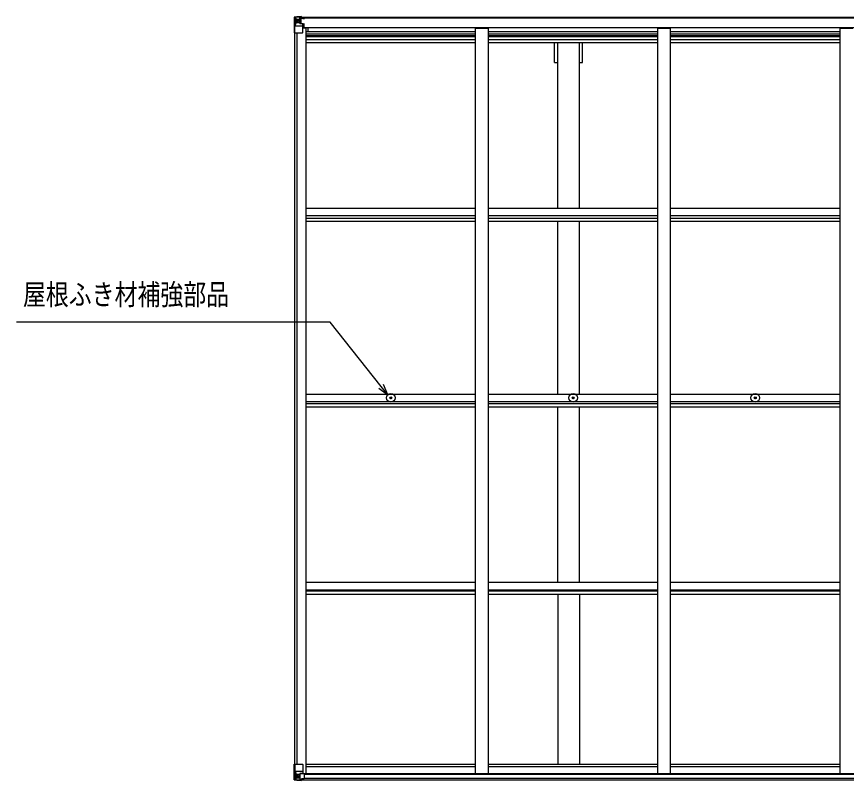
# Model space of a CAD drawing. Units: millimetres, scale not verified. Extents: x -10512 to 10512, y -7425 to 7425.
# Drawn here: x -4219 to -958, y 844 to 3846 of the extents above; entities that cross this region are included whole.
import ezdxf
from ezdxf.enums import TextEntityAlignment as Align

# ---------------------------------------------------------------- set-up
doc = ezdxf.new("R2010")
doc.units = ezdxf.units.MM
doc.header["$LTSCALE"] = 40
for name, color, linetype in [('0-4_YKK_13', 4, 'Continuous'), ('0-5_YKK_A1', 4, 'Continuous'), ('0-6_YKK_D', 6, 'Continuous')]:
    doc.layers.add(name, color=color, linetype=linetype)
doc.styles.add('ＭＳ ゴシック', font='')
doc.styles.get('ＭＳ ゴシック').set_extended_font_data('MS Gothic')

msp = doc.modelspace()

# ---------------------------------------------------------------- linework, layer by layer
at = {"layer": '0-4_YKK_13'}
for p, q in [((-3128.45, 3843.52), (-3128.45, 3843.48)), ((-3127.51, 3844.52), (-3127.51, 3844.52)), ((-3127.51, 3844.48), (-3127.51, 3844.52)), ((-3118.54, 3844.91), (-3126.46, 3844.44)), ((-3125.61, 3843.47), (-3125.61, 3843.4)), ((-3125.61, 3782.81), (-3125.61, 3843.4)), ((-3125.06, 3809.69), (-3120.92, 3821.78)), ((-3121.64, 3840.02), (-3124.37, 3843.69)), ((-3120.78, 3836.51), (-3118.45, 3836.57)), ((-3120.78, 3823.04), (-3120.78, 3836.51)), ((-3118.45, 3823.01), (-3120.78, 3823.04)), ((-3106.45, 3845.7), (-3118.45, 3844.91)), ((-3118.45, 3836.57), (-3106.45, 3836.57)), ((-3118.45, 3823.01), (-3106.45, 3823.01)), ((-3118.45, 3823.01), (-3118.45, 3823.01)), ((-3112.97, 3829.37), (-3112.97, 3828.41)), ((-3107.45, 3836.57), (-3106.45, 3836.57)), ((-3099.95, 3846.21), (-3106.45, 3845.81)), ((-3106.45, 3819.71), (-3106.45, 3845.81)), ((-3106.45, 3844.93), (-3099.95, 3845.33)), ((-3104.95, 3840.1), (-3106.45, 3840.1)), ((-3104.95, 3836.57), (-3106.45, 3836.57)), ((-3104.95, 3823.01), (-3106.45, 3823.01)), ((-3105.62, 3819.46), (-3095.28, 3817.8)), ((-3105.62, 3818.82), (-3105.62, 3819.46)), ((-3095.28, 3817.17), (-3105.62, 3818.82)), ((-3099.95, 3844.4), (-3104.95, 3844.31)), ((-3104.45, 3839.75), (-3104.95, 3839.75)), ((-3100.95, 3834.81), (-3104.95, 3834.81)), ((-3100.95, 3826.61), (-3104.95, 3826.61)), ((-3104.84, 3838.44), (-3100.95, 3838.44)), ((-3104.46, 3838.65), (-3104.46, 3838.82)), ((-3104.46, 3838.82), (-3104.45, 3838.82)), ((-3104.45, 3840.77), (-3104.45, 3838.82)), ((-3096.45, 3840.77), (-3104.45, 3840.77)), ((-3096.45, 3840.75), (-3104.45, 3840.75)), ((-3094.45, 3838.9), (-3104.45, 3838.82)), ((-3100.95, 3818.71), (-3100.95, 3838.68)), ((-3099.95, 3845.33), (-3099.95, 3846.21)), ((-3099.95, 3844.81), (-3099.95, 3845.33)), ((-3099.95, 3844.81), (-3099.95, 3844.4)), ((-3099.95, 3844.4), (-3099.95, 3843.58)), ((-3095.28, 3817.8), (-3095.28, 3817.17)), ((-3095, 3817.73), (-3090.95, 3817.69)), ((-3094.95, 3844.01), (-3094.95, 3843.58)), ((-3094.65, 3844.01), (-3094.95, 3844.01)), ((-3094.65, 3844.01), (-3092.96, 3843.58)), ((-3094.45, 3840.51), (-3089.45, 3840.51)), ((-3094.45, 3838.9), (-3094.45, 3840.51)), ((-3094.45, 3783.81), (-3094.45, 3816.91)), ((-3089.95, 3817.68), (-3090.95, 3817.69)), ((-3090.95, 3815.96), (-3089.95, 3815.96)), ((-3089.95, 3801.89), (-3089.95, 3817.68)), ((-3089.45, 3841.52), (-3089.45, 3840.51)), ((-3089.45, 3840.51), (-3088.45, 3840.51)), ((-3088.45, 3840.51), (-3088.45, 3841.52)), ((-3088.45, 3840.51), (-3088.45, 3838.95)), ((-3088.45, 3838.83), (-3088.45, 3838.95)), ((-3125.61, 3782.81), (-3095.45, 3782.81)), ((-3125.06, 3809.69), (-3118.45, 3809.48)), ((-3118.45, 3809.48), (-3094.45, 3809.48)), ((-3089.95, 3805.81), (-3094.45, 3805.81)), ((-3073.95, 3801.89), (-3094.45, 3801.89)), ((-2750.7, 2348.06), (-2749.59, 2348.08)), ((-2749.59, 2348.08), (-2749.07, 2348.18)), ((-2748.97, 2348.7), (-2749.07, 2348.18)), ((-2748.95, 2349.81), (-2748.97, 2348.7)), ((-2747.95, 2349.81), (-2747.93, 2348.7)), ((-2747.93, 2348.7), (-2747.83, 2348.18)), ((-2747.31, 2348.08), (-2747.83, 2348.18)), ((-2746.21, 2348.06), (-2747.31, 2348.08)), ((-2034.7, 2348.06), (-2033.59, 2348.08)), ((-2033.59, 2348.08), (-2033.07, 2348.18)), ((-2032.97, 2348.7), (-2033.07, 2348.18)), ((-2032.95, 2349.81), (-2032.97, 2348.7)), ((-2031.95, 2349.81), (-2031.93, 2348.7)), ((-2031.93, 2348.7), (-2031.83, 2348.18)), ((-2031.31, 2348.08), (-2031.83, 2348.18)), ((-2030.21, 2348.06), (-2031.31, 2348.08)), ((-1318.7, 2348.06), (-1317.59, 2348.08)), ((-1317.59, 2348.08), (-1317.07, 2348.18)), ((-1316.97, 2348.7), (-1317.07, 2348.18)), ((-1316.95, 2349.81), (-1316.97, 2348.7)), ((-1315.95, 2349.81), (-1315.93, 2348.7)), ((-1315.93, 2348.7), (-1315.83, 2348.18)), ((-1315.31, 2348.08), (-1315.83, 2348.18)), ((-1314.21, 2348.06), (-1315.31, 2348.08)), ((-2750.7, 2347.06), (-2749.59, 2347.04)), ((-2749.59, 2347.04), (-2749.07, 2346.94)), ((-2748.97, 2346.42), (-2749.07, 2346.94)), ((-2748.95, 2345.32), (-2748.97, 2346.42)), ((-2747.95, 2345.32), (-2747.93, 2346.42)), ((-2747.93, 2346.42), (-2747.83, 2346.94)), ((-2747.31, 2347.04), (-2747.83, 2346.94)), ((-2746.21, 2347.06), (-2747.31, 2347.04)), ((-2034.7, 2347.06), (-2033.59, 2347.04)), ((-2033.59, 2347.04), (-2033.07, 2346.94)), ((-2032.97, 2346.42), (-2033.07, 2346.94)), ((-2032.95, 2345.32), (-2032.97, 2346.42)), ((-2031.95, 2345.32), (-2031.93, 2346.42)), ((-2031.93, 2346.42), (-2031.83, 2346.94)), ((-2031.31, 2347.04), (-2031.83, 2346.94)), ((-2030.21, 2347.06), (-2031.31, 2347.04)), ((-1318.7, 2347.06), (-1317.59, 2347.04)), ((-1317.59, 2347.04), (-1317.07, 2346.94)), ((-1316.97, 2346.42), (-1317.07, 2346.94)), ((-1316.95, 2345.32), (-1316.97, 2346.42)), ((-1315.95, 2345.32), (-1315.93, 2346.42)), ((-1315.93, 2346.42), (-1315.83, 2346.94)), ((-1315.31, 2347.04), (-1315.83, 2346.94)), ((-1314.21, 2347.06), (-1315.31, 2347.04)), ((-3128.45, 907.71), (-3095.45, 907.71)), ((-3128.45, 847.01), (-3128.45, 907.71)), ((-3125.61, 907.71), (-3125.61, 847.13)), ((-3125.06, 880.83), (-3118.45, 881.05)), ((-3125.06, 880.83), (-3120.92, 868.75)), ((-3118.45, 881.05), (-3094.45, 881.05)), ((-3094.45, 906.71), (-3094.45, 873.62)), ((-3121.64, 850.51), (-3124.37, 846.84)), ((-3118.45, 867.52), (-3120.78, 867.48)), ((-3120.78, 867.48), (-3120.78, 854.01)), ((-3120.78, 854.01), (-3118.45, 853.95)), ((-3118.45, 867.52), (-3118.45, 867.51)), ((-3106.45, 867.51), (-3118.45, 867.51)), ((-3118.45, 853.96), (-3106.45, 853.96)), ((-3113.93, 861.15), (-3113.93, 862.11)), ((-3106.45, 871.5), (-3099.95, 871.5)), ((-3106.45, 871.5), (-3106.45, 844.71)), ((-3095.28, 873.36), (-3105.62, 871.7)), ((-3105.62, 871.7), (-3105.62, 871.5)), ((-3102.93, 871.5), (-3095.28, 872.72)), ((-3099.95, 871.5), (-3090.95, 871.47)), ((-3099.95, 844.32), (-3099.95, 850.26)), ((-3090.95, 849.69), (-3099.95, 849.63)), ((-3095.28, 872.72), (-3095.28, 873.36)), ((-3089.95, 870.56), (-3089.95, 850.4)), ((-3127.51, 846.05), (-3127.51, 846)), ((-3118.54, 845.62), (-3126.46, 846.09)), ((-3125.61, 847.06), (-3125.61, 847.13)), ((-3106.45, 844.83), (-3118.45, 845.61))]:
    msp.add_line(p, q, dxfattribs=at)
for points in [[(-3128.45, 3843.48), (-3128.45, 3782.81), (-3125.61, 3782.81)], [(-3127.51, 3844.52), (-3118.45, 3845.08), (-3106.45, 3845.81)], [(-3114.89, 3830.33), (-3115.85, 3830.33), (-3115.85, 3831.29), (-3114.89, 3831.29)], [(-3113.93, 3832.25), (-3113.93, 3833.21), (-3112.97, 3833.21), (-3112.97, 3832.25)], [(-3112.97, 3828.41), (-3113.93, 3828.41), (-3113.93, 3829.37)], [(-3112.01, 3831.29), (-3111.05, 3831.29), (-3111.05, 3830.33), (-3112.01, 3830.33)], [(-3099.95, 3844.81), (-3104.95, 3844.81), (-3104.95, 3819.35)], [(-3089.45, 3838.78), (-3104.45, 3838.65), (-3104.46, 3838.65)], [(-3104.45, 3839.75), (-3096.45, 3839.75), (-3096.45, 3841.52)], [(-3094.45, 3838.9), (-3094.45, 3838.89), (-3088.45, 3838.95)], [(-3090.95, 3817.69), (-3090.95, 3815.96), (-3094.45, 3815.94)], [(-3114.89, 859.23), (-3115.85, 859.23), (-3115.85, 860.19), (-3114.89, 860.19)], [(-3113.93, 862.11), (-3112.97, 862.11), (-3112.97, 861.15)], [(-3112.97, 858.27), (-3112.97, 857.31), (-3113.93, 857.31), (-3113.93, 858.27)], [(-3112.01, 860.19), (-3111.05, 860.19), (-3111.05, 859.23), (-3112.01, 859.23)], [(-3089.95, 850.4), (-3089.96, 850.3), (-3099.95, 850.26)], [(-3127.51, 846), (-3118.45, 845.45), (-3099.95, 844.32)]]:
    msp.add_lwpolyline(points, dxfattribs=at)
for centre, radius in [((-3113.45, 3830.81), 5.3), ((-2748.45, 2347.56), 17), ((-2748.45, 2347.56), 4), ((-2032.45, 2347.56), 17), ((-2032.45, 2347.56), 4), ((-1316.45, 2347.56), 17), ((-1316.45, 2347.56), 4), ((-3113.45, 859.71), 5.3)]:
    msp.add_circle(centre, radius, dxfattribs=at)
for centre, radius, start, end in [((-3127.45, 3843.53), 1, 93.50017, 180.00079), ((-3127.45, 3843.52), 0.999, 93.4424, 179.95083), ((-3127.45, 3843.48), 0.999, 93.4424, 179.95083), ((-3126.3, 3857.13), 12.7, 269.24466, 275.10311), ((-3124.32, 3843.52), 1.28, 131.17831, 182.45895), ((-3114.89, 3832.25), 0.96, 270, 0), ((-3114.89, 3829.37), 0.96, 0, 90), ((-3112.01, 3832.25), 0.96, 180, 270), ((-3112.01, 3829.37), 0.96, 90, 180), ((-3105.51, 3820.39), 0.937, 182.32209, 263.26766), ((-3105.51, 3819.75), 0.937, 182.32209, 263.26766), ((-3104.45, 3841.27), 0.5, 179.99802, 269.99691), ((-3104.45, 3841.25), 0.5, 180.00109, 270.00109), ((-3104.45, 3838.32), 0.5, 90.52895, 180.04464), ((-3104.44, 3838.14), 0.513, 91.88028, 181.04707), ((-3095.39, 3816.87), 0.937, 2.32209, 83.26766), ((-3095.39, 3816.24), 0.937, 2.32209, 83.26766), ((-3089.31, 3846.47), 7.69, 268.96999, 276.43426), ((-3095.45, 3783.81), 1, 270, 0), ((-2748.45, 2347.56), 2.3, 167.44414, 192.55586), ((-2748.45, 2347.56), 2.3, 77.44414, 102.55586), ((-2748.45, 2347.56), 2.3, 347.44414, 12.55586), ((-2032.45, 2347.56), 2.3, 167.44414, 192.55586), ((-2032.45, 2347.56), 2.3, 77.44414, 102.55586), ((-2032.45, 2347.56), 2.3, 347.44414, 12.55586), ((-1316.45, 2347.56), 2.3, 167.44414, 192.55586), ((-1316.45, 2347.56), 2.3, 77.44414, 102.55586), ((-1316.45, 2347.56), 2.3, 347.44414, 12.55586), ((-2748.45, 2347.56), 2.3, 257.44414, 282.55586), ((-2032.45, 2347.56), 2.3, 257.44414, 282.55586), ((-1316.45, 2347.56), 2.3, 257.44414, 282.55586), ((-3095.45, 906.71), 1, 0, 90), ((-3114.89, 861.15), 0.96, 270, 0), ((-3114.89, 858.27), 0.96, 0, 90), ((-3112.01, 861.15), 0.96, 180, 270), ((-3112.01, 858.27), 0.96, 90, 180), ((-3105.51, 870.77), 0.937, 96.73234, 129.06602), ((-3095.39, 874.29), 0.937, 276.73234, 357.67791), ((-3095.39, 873.65), 0.937, 276.73234, 357.67791), ((-3127.45, 847.04), 0.999, 180.04917, 266.5576), ((-3127.45, 847.01), 0.999, 180.04917, 266.5576), ((-3127.45, 847), 1, 179.99921, 266.49983), ((-3126.3, 833.4), 12.7, 84.89689, 90.75534), ((-3124.32, 847.01), 1.28, 177.54105, 228.82169)]:
    msp.add_arc(centre, radius, start, end, dxfattribs=at)
for centre, major_axis, ratio, start_param, end_param in [((-2926.51, 3856.83), (201, 12.36), 0.060933, 3.1373463, 3.1378449), ((-3125.51, 3844.6), (2, 0.12), 0.060933, 3.1378449, 4.2119296), ((-3125.32, 3841.5), (-0.02, 3), 0.466854, 5.5234897, 6.1575023), ((-3123.65, 3836.43), (0.03, 5), 0.573921, 4.7320603, 5.5159136), ((-3122.19, 3823.06), (0, 3), 0.468246, 4.2703918, 4.7058971), ((-3200.2, 3836.57), (81.75, 0), 0.061163, 0, 0.0007725), ((-3124.34, 3812.04), (0.85, 2.32), 0.403757, 2.3087461, 3.2744049), ((-3124.34, 878.49), (0.85, -2.32), 0.403757, 3.0087805, 3.9744392), ((-3123.65, 854.09), (0.03, -5), 0.573921, 0.7672717, 1.551125), ((-3122.19, 867.46), (0, -3), 0.468246, 1.5772882, 2.0127935), ((-3200.2, 853.96), (81.75, 0), 0.061163, 6.2824128, 6.2831853), ((-3090.95, 870.56), (1, -0.021), 0.906239, 0.0187047, 1.589501), ((-3090.95, 850.4), (1, 0.012), 0.707053, 4.7036637, 6.124411), ((-3125.51, 845.92), (2, -0.12), 0.060933, 2.0712557, 3.1453404), ((-2926.51, 833.69), (201, -12.36), 0.060933, 3.1453404, 3.145839), ((-3125.32, 849.02), (-0.02, -3), 0.466854, 0.125683, 0.7596956)]:
    msp.add_ellipse(centre, major_axis=major_axis, ratio=ratio, start_param=start_param, end_param=end_param, dxfattribs=at)
at = {"layer": '0-5_YKK_A1'}
for p, q in [((-3104.95, 3843.58), (1904.05, 3843.58)), ((-3104.95, 3841.52), (1904.05, 3841.52)), ((-3126.45, 907.71), (-3126.45, 3782.81)), ((-3117.45, 907.71), (-3117.45, 3782.81)), ((-3116.75, 907.71), (-3116.75, 3782.81)), ((-3094.45, 3801.89), (-3081.45, 3801.89)), ((-3081.45, 871.37), (-3081.45, 3801.89)), ((-3081.45, 3788.24), (-2415.45, 3788.24)), ((-3073.95, 3803.31), (1873.05, 3803.31)), ((-3073.95, 3788.24), (-3073.95, 3803.31)), ((-2415.45, 3801.28), (-2365.45, 3801.28)), ((-2415.45, 871.37), (-2415.45, 3801.28)), ((-2365.45, 871.37), (-2365.45, 3801.28)), ((-2365.45, 3788.24), (-1699.45, 3788.24)), ((-1699.45, 3801.28), (-1649.45, 3801.28)), ((-1699.45, 871.37), (-1699.45, 3801.28)), ((-1649.45, 871.37), (-1649.45, 3801.28)), ((-1649.45, 3788.24), (-983.45, 3788.24)), ((-983.45, 3801.28), (-933.45, 3801.28)), ((-983.45, 871.37), (-983.45, 3801.28)), ((-3081.45, 3778.88), (-2415.45, 3778.88)), ((-3081.45, 3771.8), (-2415.45, 3771.8)), ((-3081.45, 3768.02), (-2415.45, 3768.02)), ((-3081.45, 3756.67), (-2415.45, 3756.67)), ((-2365.45, 3778.88), (-1699.45, 3778.88)), ((-2365.45, 3771.8), (-1699.45, 3771.8)), ((-2365.45, 3768.02), (-1699.45, 3768.02)), ((-2365.45, 3756.67), (-1699.45, 3756.67)), ((-1649.45, 3778.88), (-983.45, 3778.88)), ((-1649.45, 3771.8), (-983.45, 3771.8)), ((-1649.45, 3768.02), (-983.45, 3768.02)), ((-1649.45, 3756.67), (-983.45, 3756.67)), ((-3081.45, 3743.85), (-2415.45, 3743.85)), ((-2365.45, 3743.85), (-1699.45, 3743.85)), ((-2105.45, 3665.94), (-2105.45, 3743.85)), ((-2092.95, 3093.09), (-2092.95, 3743.85)), ((-2007.95, 3093.09), (-2007.95, 3743.85)), ((-1649.45, 3743.85), (-983.45, 3743.85)), ((-2105.45, 3665.94), (-2092.95, 3665.94)), ((-3080.66, 3093.09), (-2415.45, 3093.09)), ((-2365.45, 3093.09), (-1699.45, 3093.09)), ((-1649.45, 3093.09), (-983.45, 3093.09)), ((-3080.66, 3064.01), (-2415.45, 3064.01)), ((-3080.66, 3054.52), (-2415.45, 3054.52)), ((-3080.66, 3041.63), (-2415.45, 3041.63)), ((-2365.45, 3064.01), (-1699.45, 3064.01)), ((-2365.45, 3054.52), (-1699.45, 3054.52)), ((-2365.45, 3041.63), (-1699.45, 3041.63)), ((-2092.95, 2362.27), (-2092.95, 3041.13)), ((-2007.95, 2362.27), (-2007.95, 3041.13)), ((-1649.45, 3064.01), (-983.45, 3064.01)), ((-1649.45, 3054.52), (-983.45, 3054.52)), ((-1649.45, 3041.63), (-983.45, 3041.63)), ((-3081.45, 2362.27), (-2415.45, 2362.27)), ((-2365.45, 2362.27), (-1699.45, 2362.27)), ((-1649.45, 2362.27), (-983.45, 2362.27)), ((-3081.45, 2332.82), (-2415.45, 2332.82)), ((-3081.45, 2325.75), (-2415.45, 2325.75)), ((-2365.45, 2332.82), (-1699.45, 2332.82)), ((-2365.45, 2325.75), (-1699.45, 2325.75)), ((-1649.45, 2332.82), (-983.45, 2332.82)), ((-1649.45, 2325.75), (-983.45, 2325.75)), ((-3081.45, 2312.78), (-2415.45, 2312.78)), ((-2365.45, 2312.78), (-1699.45, 2312.78)), ((-2092.95, 1623.47), (-2092.95, 2312.72)), ((-2007.95, 1623.47), (-2007.95, 2312.72)), ((-1649.45, 2312.78), (-983.45, 2312.78)), ((-3080.66, 1623.47), (-2415.45, 1623.47)), ((-2365.45, 1623.47), (-1699.45, 1623.47)), ((-1649.45, 1623.47), (-983.45, 1623.47)), ((-3080.66, 1593.75), (-2415.45, 1593.75)), ((-3080.66, 1589.12), (-2415.45, 1589.12)), ((-3080.66, 1576.1), (-2415.45, 1576.1)), ((-2365.45, 1593.75), (-1699.45, 1593.75)), ((-2365.45, 1589.12), (-1699.45, 1589.12)), ((-2365.45, 1576.1), (-1699.45, 1576.1)), ((-2092.95, 1576.4), (-2092.95, 908.58)), ((-2007.95, 1576.4), (-2007.95, 908.58)), ((-1649.45, 1593.75), (-983.45, 1593.75)), ((-1649.45, 1589.12), (-983.45, 1589.12)), ((-1649.45, 1576.1), (-983.45, 1576.1)), ((-3081.45, 908.58), (-2415.45, 908.58)), ((-3081.45, 899.47), (-2415.45, 899.47)), ((-2365.45, 908.58), (-1699.45, 908.58)), ((-2365.45, 899.47), (-1699.45, 899.47)), ((-1649.45, 908.58), (-983.45, 908.58)), ((-1649.45, 899.47), (-983.45, 899.47)), ((-3090.49, 871.37), (1905.55, 871.37)), ((-3089.95, 869.01), (1889.05, 869.01)), ((-3089.95, 853.35), (1889.05, 853.35)), ((-3099.95, 845.92), (1899.05, 845.92))]:
    msp.add_line(p, q, dxfattribs=at)
msp.add_lwpolyline([(-2007.95, 3665.94), (-1995.45, 3665.94), (-1995.45, 3743.85)], dxfattribs=at)
at = {"layer": '0-6_YKK_D'}
for points in [[(-2760.28, 2359.77), (-2786.77, 2393), (-2987.48, 2644.74), (-4219.38, 2644.74)], [(-2795.68, 2385.9), (-2760.28, 2359.77), (-2777.87, 2400.1)]]:
    msp.add_lwpolyline(points, dxfattribs=at)

# ---------------------------------------------------------------- texts
at = {"layer": '0-6_YKK_D', "style": 'ＭＳ ゴシック', "width": 0.8}
msp.add_text('屋根ふき材補強部品', height=82.48, dxfattribs=at).set_placement((-4194.41, 2688.16), align=Align.BOTTOM_LEFT)

doc.saveas('drawing.dxf')
